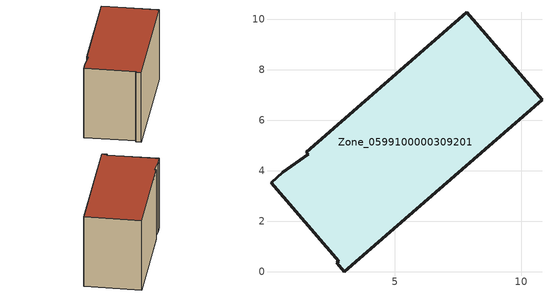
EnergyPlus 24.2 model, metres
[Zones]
Zone_0599100000309201
 floor ground (C_G): 2.77,0.41 0.08,3.52 0.56,3.93 1.55,4.65 1.48,4.74 7.84,10.28 10.83,6.81 2.98,0 2.68,0.34 z0
 wall outside (C_F): 10.83,6.81 7.84,10.28 1.48,4.74 1.55,4.65 0.56,3.93 0.08,3.52 2.77,0.41 2.68,0.34 2.98,0 10.83,6.81 z0:6.16
 roof outside (C_R): 2.68,0.34 2.98,0 10.83,6.81 7.84,10.28 1.48,4.74 1.55,4.65 0.56,3.93 0.08,3.52 2.77,0.41 z6.16
[BUILDING]
Pand.0599100000309201: North Axis=0; Terrain=City; Loads Convergence Tolerance Value=0.04; Temperature Convergence Tolerance Value=0.4; Solar Distribution=FullExterior; Maximum Number of Warmup Days=25; Minimum Number of Warmup Days=1
[Site:Location]
Rotterdam.The.Hague.AP_ZH_NLD Design_Conditions: Latitude=51.96; Longitude=4.45; Time Zone=1; Elevation=-4.5
[SITE:GROUNDTEMPERATURE:BUILDINGSURFACE]
18, 18, 18, 18, 18, 18, 18, 18, 18, 18, 18, 18
[MATERIAL] Thermal Absorptance=0.9; Solar Absorptance=0.7; Visible Absorptance=0.7
Name | Roughness | Thickness | Conductivity | Density | Specific Heat
G.TC.1946 | MediumSmooth | 0.15 | 1 | 540 | 1210
F.TC.1946 | Rough | 0.3 | 0.857143 | 1920 | 840
R.TC.1946 | MediumRough | 0.2 | 0.909091 | 1500 | 1000
[CONSTRUCTION]
C_G: G.TC.1946
C_F: F.TC.1946
C_R: R.TC.1946
[ZONE]
Zone_0599100000309201: Type=1; Multiplier=1; Ceiling Height=Autocalculate; Volume=Autocalculate; Floor Area=autocalculate; Part of Total Floor Area=Yes
[ZONEINFILTRATION:DESIGNFLOWRATE]
Infil_Zone_0599100000309201: Zone or ZoneList or Space or SpaceList=Zone_0599100000309201; Schedule=AlwaysOn; Design Flow Rate Calculation Method=Flow/Area; Flow Rate per Floor Area=0.003; Constant Term Coefficient=1; Temperature Term Coefficient=0; Velocity Term Coefficient=0; Velocity Squared Term Coefficient=0
[HVACTEMPLATE:ZONE:IDEALLOADSAIRSYSTEM]
Zone_0599100000309201: Maximum Heating Supply Air Temperature=50; Minimum Cooling Supply Air Temperature=13; Maximum Heating Supply Air Humidity Ratio=0.0156; Minimum Cooling Supply Air Humidity Ratio=0.0077; Heating Limit=NoLimit; Cooling Limit=NoLimit; Dehumidification Control Type=ConstantSensibleHeatRatio; Cooling Sensible Heat Ratio=0.7; Dehumidification Setpoint=60; Humidification Control Type=None; Humidification Setpoint=30; Outdoor Air Method=None; Outdoor Air Flow Rate per Person=0.00944; Outdoor Air Flow Rate per Zone Floor Area=0; Outdoor Air Flow Rate per Zone=0; Demand Controlled Ventilation Type=None; Outdoor Air Economizer Type=NoEconomizer; Heat Recovery Type=None; Sensible Heat Recovery Effectiveness=0.7; Latent Heat Recovery Effectiveness=0.65
[ZONECONTROL:THERMOSTAT]
ThermostatControl_Zone_0599100000309201: Zone or ZoneList=Zone_0599100000309201; Control Type Schedule=DualSetpointControlType; Control 1=Thermostat_Zone_0599100000309201; Temperature Difference Between Cutout And Setpoint=0
[THERMOSTATSETPOINT:DUALSETPOINT]
Thermostat_Zone_0599100000309201: Heating Setpoint Temperature Schedule=HeatingSetpoint_Zone_0599100000309201; Cooling Setpoint Temperature Schedule=CoolingSetpoint_Zone_0599100000309201
[SCHEDULE:COMPACT]
HeatingSetpoint_Zone_0599100000309201: Through: 12/31, For: AllDays, Until: 24:00, 21
CoolingSetpoint_Zone_0599100000309201: Through: 12/31, For: AllDays, Until: 24:00, 24
DualSetpointControlType: Through: 12/31, For: AllDays, Until: 24:00, 4
AlwaysOn: Through: 12/31, For: AllDays, Until: 24:00, 1
